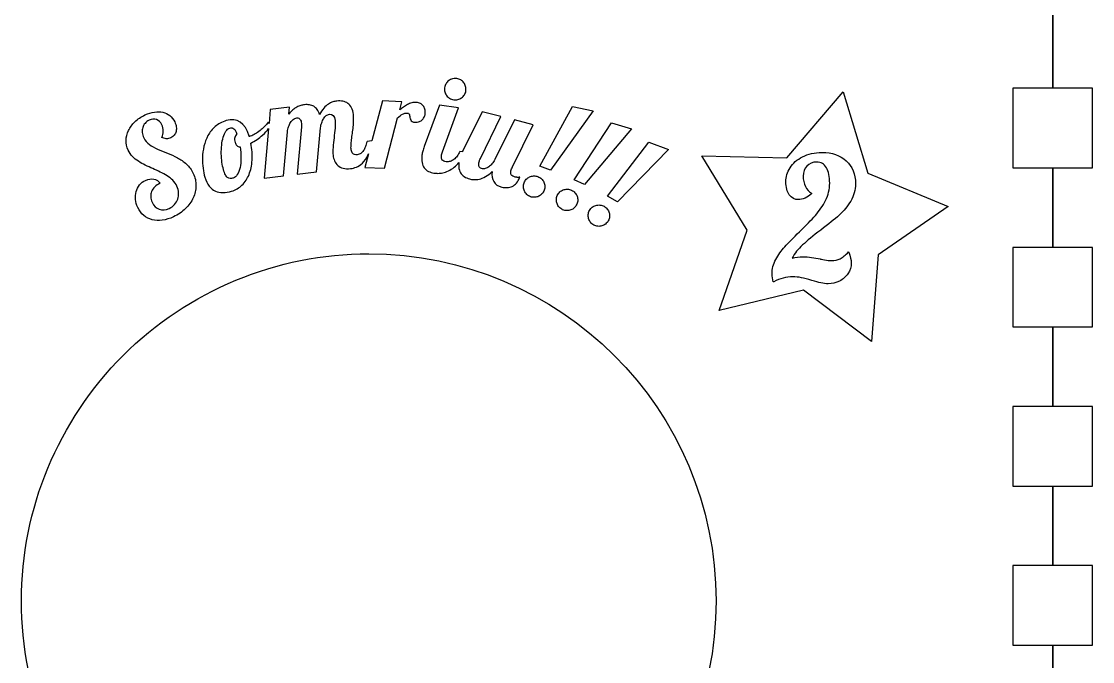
# Model space of a CAD drawing. Extents: x 0 to 1030, y 175 to 747.
# Drawn here: x 170.6 to 305.1, y 474.8 to 555.2 of the extents above; entities that cross this region are included whole.
import ezdxf

# ---------------------------------------------------------------- set-up
doc = ezdxf.new("R2010")
doc.units = 0
doc.layers.add('Layer_1', color=7, linetype='CONTINUOUS')

msp = doc.modelspace()

# ---------------------------------------------------------------- linework, layer by layer
at = {"layer": 'Layer_1', "color": 1}
for points in [[(300.126999, 556.809953), (300.126999, 546.809953), (295.126985, 546.809953), (295.126985, 536.809953), (300.126999, 536.809953), (300.126999, 526.809953), (295.126985, 526.809953), (295.126985, 516.809953), (300.126999, 516.809953), (300.126999, 506.809953), (295.126985, 506.809953), (295.126985, 496.809953), (300.126999, 496.809953), (300.126999, 486.809953), (295.126985, 486.809953), (295.126985, 476.809953), (300.126999, 476.809953), (300.126999, 466.809953)], [(300.126999, 466.809953), (300.126999, 476.809953), (305.126999, 476.809953), (305.126999, 486.809953), (300.126999, 486.809953), (300.126999, 496.809953), (305.126999, 496.809953), (305.126999, 506.809953), (300.126999, 506.809953), (300.126999, 516.809953), (305.126999, 516.809953), (305.126999, 526.809953), (300.126999, 526.809953), (300.126999, 536.809953), (305.126999, 536.809953), (305.126999, 546.809953), (300.126999, 546.809953), (300.126999, 556.809953)]]:
    msp.add_lwpolyline(points, dxfattribs=at)
at = {"layer": 'Layer_1', "color": 7}
for points in [[(225.128382, 548.036944)], [(235.688435, 537.022723), (239.817026, 544.526246), (242.384499, 543.962449), (237.038977, 536.526929)], [(189.848311, 542.577004)], [(240.012795, 535.290709), (244.692603, 542.463404), (247.210551, 541.708604), (241.322345, 534.695009)], [(197.041723, 541.824403)], [(244.195639, 533.238549), (249.401675, 540.038942), (251.855719, 539.096896), (245.456674, 532.546041)], [(236.256277, 533.986971)], [(240.351324, 532.220916)], [(244.302318, 530.151989)], [(271.912059, 522.236717)]]:
    msp.add_lwpolyline(points, close=True, dxfattribs=at)
at = {"layer": 'Layer_1', "color": 5}
msp.add_lwpolyline([(277.345413, 514.966856), (268.837312, 521.432986), (258.213245, 518.891863), (261.733752, 528.981693), (256.033985, 538.30053), (266.717878, 538.070258), (273.819295, 546.37074), (276.901799, 536.138594), (286.990483, 531.949738), (278.21168, 525.856195)], close=True, dxfattribs=at)
at = {"layer": 'Layer_1', "color": 7}
for points in [[(215.93721, 545.225746), (214.61016, 540.172826), (213.996761, 540.100478)], [(218.108656, 544.070263), (218.373755, 545.108959), (215.93721, 545.225746), (215.93721, 545.225746)], [(204.199944, 543.530759), (204.277974, 544.422696), (201.855383, 544.136408), (201.692601, 542.359255), (201.582016, 542.519968)], [(223.094914, 544.692962), (221.188054, 539.477776)], [(223.491789, 538.823035), (225.509237, 544.347763), (223.094914, 544.692962), (223.094914, 544.692962)], [(228.231551, 537.963139), (230.820541, 543.244472), (228.455827, 543.842369), (226.009982, 538.857143)], [(214.186414, 538.560002), (213.738895, 536.855197), (216.17544, 536.737894), (217.838386, 543.098228)], [(232.287634, 536.937363), (234.876625, 542.218695), (232.511911, 542.81659), (230.066582, 537.831882)], [(201.636792, 541.749473), (201.066801, 535.517813), (203.488876, 535.8041), (203.993238, 541.333479)], [(205.767806, 541.959279), (205.221584, 536.008739), (207.644178, 536.294508), (208.148022, 541.824403)], [(199.19508, 540.755219), (199.190428, 540.770721)], [(225.982076, 538.792547), (225.665299, 538.838024)], [(269.811619, 533.626737), (269.811619, 533.54012)], [(274.467235, 526.242712), (274.532197, 526.199405)], [(265.091039, 522.474913), (265.004425, 522.474913)]]:
    msp.add_lwpolyline(points, dxfattribs=at)
at = {"layer": 'Layer_1', "color": 1}
msp.add_lwpolyline([(257.830311, 482.375712)], close=True, dxfattribs=at)
at = {"layer": 'Layer_1', "color": 7}
for points in [[(224.267968, 547.757374), (224.130763, 547.654488), (224.014524, 547.526462), (223.920186, 547.372903)], [(224.727372, 547.992502), (224.558988, 547.944186), (224.405956, 547.865721), (224.267968, 547.757374)], [(225.128382, 548.036944), (224.991426, 548.04295), (224.857753, 548.028157), (224.727372, 547.992502)], [(225.266357, 548.024024), (225.219976, 548.030655), (225.174034, 548.034943), (225.128382, 548.036944)], [(225.766586, 547.843673), (225.618481, 547.93723), (225.451886, 547.997505), (225.266357, 548.024024)], [(226.150542, 547.48814), (226.048434, 547.630803), (225.920145, 547.749336), (225.766586, 547.843673)], [(223.74862, 546.871123), (223.722098, 546.685595), (223.729795, 546.506234), (223.771874, 546.333173)], [(223.920186, 547.372903), (223.832088, 547.224019), (223.775142, 547.056652), (223.74862, 546.871123)], [(223.771874, 546.333173), (223.820192, 546.164789), (223.895847, 546.012011), (223.998736, 545.874803)], [(226.384119, 547.02047), (226.336581, 547.194309), (226.258883, 547.350154), (226.150542, 547.48814)], [(226.235291, 545.981256), (226.329628, 546.134817), (226.390157, 546.304224), (226.416676, 546.489753)], [(226.416676, 546.489753), (226.443195, 546.675279), (226.432434, 546.852084), (226.384119, 547.02047)], [(209.703483, 545.080019), (209.521244, 545.025192), (209.334731, 544.936855), (209.143826, 544.814403)], [(210.206811, 545.189572), (210.053538, 545.171469), (209.885726, 545.134843), (209.703483, 545.080019)], [(210.958188, 545.169937), (210.725344, 545.214594), (210.475043, 545.22125), (210.206811, 545.189572)], [(211.589156, 544.903285), (211.406831, 545.037167), (211.196503, 545.125926), (210.958188, 545.169937)], [(212.053211, 544.358616), (211.931706, 544.588486), (211.776957, 544.770051), (211.589156, 544.903285)], [(219.616574, 544.958061), (219.431972, 544.906224), (219.251992, 544.835028), (219.076554, 544.744122)], [(220.198967, 545.021109), (219.995251, 545.030891), (219.801171, 545.009899), (219.616574, 544.958061)], [(220.697643, 544.889849), (220.55793, 544.968298), (220.391669, 545.011851), (220.198967, 545.021109)], [(221.055762, 544.591161), (220.962211, 544.711544), (220.842865, 544.811133), (220.697643, 544.889849)], [(223.998736, 545.874803), (224.102402, 545.743051), (224.228384, 545.630394), (224.376489, 545.536838)], [(224.376489, 545.536838), (224.530829, 545.447959), (224.700493, 545.390242), (224.886019, 545.363723)], [(224.886019, 545.363723), (225.071547, 545.337194), (225.248098, 545.345668), (225.415701, 545.388528)], [(225.415701, 545.388528), (225.589543, 545.436066), (225.74488, 545.508138), (225.881307, 545.605568)], [(225.881307, 545.605568), (226.023973, 545.707674), (226.141734, 545.833152), (226.235291, 545.981256)], [(186.113983, 543.439407), (186.527777, 543.634571), (186.926377, 543.758575), (187.309783, 543.81142)], [(187.309783, 543.81142), (187.690836, 543.869253), (188.043196, 543.858702), (188.366866, 543.779766)], [(188.366866, 543.779766), (188.693169, 543.70817), (188.983443, 543.570825), (189.237687, 543.367731)], [(204.684668, 544.079563), (204.518245, 543.937796), (204.356667, 543.754636), (204.199944, 543.530759)], [(205.184379, 544.429929), (205.016964, 544.343553), (204.850445, 544.226803), (204.684668, 544.079563)], [(205.677372, 544.629401), (205.515735, 544.58811), (205.351146, 544.521782), (205.184379, 544.429929)], [(206.140392, 544.726035), (205.992591, 544.708581), (205.838363, 544.676166), (205.677372, 544.629401)], [(206.765677, 544.716732), (206.56762, 544.748842), (206.359356, 544.751895), (206.140392, 544.726035)], [(207.304146, 544.530183), (207.142769, 544.627682), (206.963091, 544.690094), (206.765677, 544.716732)], [(207.735126, 544.123489), (207.609137, 544.297325), (207.465524, 544.432681), (207.304146, 544.530183)], [(208.035367, 543.48425), (207.960543, 543.741835), (207.86047, 543.955127), (207.735126, 544.123489)], [(208.571252, 544.30539), (208.379744, 544.094057), (208.20106, 543.820194), (208.035367, 543.48425)], [(209.143826, 544.814403), (208.952921, 544.691949), (208.762114, 544.522195), (208.571252, 544.30539)], [(208.866326, 543.357644), (208.988005, 543.455273), (209.125427, 543.513177), (209.278703, 543.531277)], [(209.278703, 543.531277), (209.683788, 543.579117), (209.920338, 543.315925), (209.98822, 542.741144)], [(212.29454, 543.512672), (212.255101, 543.846592), (212.174716, 544.128744), (212.053211, 544.358616)], [(217.838386, 543.098228), (218.056863, 543.280881), (218.257127, 543.425666), (218.438866, 543.532828)], [(218.581495, 544.436647), (218.42125, 544.317418), (218.263659, 544.195262), (218.108656, 544.070263)], [(218.438866, 543.532828), (218.620871, 543.645501), (218.841036, 543.695642), (219.099809, 543.683206)], [(219.076554, 544.744122), (218.906885, 544.658455), (218.74174, 544.555876), (218.581495, 544.436647)], [(219.099809, 543.683206), (219.182393, 543.679238), (219.238916, 543.648898), (219.269309, 543.592253)], [(219.269309, 543.592253), (219.305199, 543.535347), (219.332377, 543.46506), (219.350441, 543.381415)], [(221.259367, 544.175681), (221.217219, 544.332224), (221.149314, 544.470778), (221.055762, 544.591161)], [(221.214925, 543.250673), (221.271607, 543.396948), (221.303378, 543.544366), (221.310527, 543.693022)], [(221.310527, 543.693022), (221.318459, 543.858196), (221.301515, 544.019137), (221.259367, 544.175681)], [(184.031047, 541.478841), (184.222578, 541.8739), (184.494814, 542.239983), (184.847755, 542.577091)], [(184.847755, 542.577091), (185.198346, 542.919184), (185.620422, 543.206622), (186.113983, 543.439407)], [(186.11577, 542.388954), (185.981534, 542.234225), (185.885017, 542.057671), (185.826219, 541.859294)], [(186.627681, 542.776659), (186.423277, 542.680254), (186.25264, 542.551019), (186.11577, 542.388954)], [(187.565403, 542.862404), (187.279268, 542.965133), (186.966694, 542.936551), (186.627681, 542.776659)], [(188.223867, 542.222223), (188.068676, 542.551265), (187.849189, 542.764659), (187.565403, 542.862404)], [(188.404573, 541.39328), (188.408731, 541.681679), (188.348496, 541.957993), (188.223867, 542.222223)], [(189.237687, 543.367731), (189.491931, 543.164636), (189.695473, 542.901061), (189.848311, 542.577004)], [(189.848314, 542.577004), (189.949423, 542.36263), (190.012389, 542.151596), (190.037213, 541.943901)], [(196.328071, 542.731325), (195.773956, 542.564178), (195.310737, 542.315154), (194.938492, 541.984084)], [(199.190428, 540.770721), (198.669885, 542.496394), (197.715998, 543.149992), (196.328071, 542.731325)], [(201.582016, 542.519968), (201.444477, 542.34606), (201.288304, 542.166554), (201.113825, 541.981499)], [(204.151366, 541.968582), (204.216324, 542.170517), (204.295373, 542.34869), (204.388044, 542.503948)], [(204.388044, 542.503948), (204.486194, 542.659851), (204.598853, 542.787047), (204.726009, 542.885321)], [(204.726009, 542.885321), (204.858637, 542.984241), (205.006719, 543.043693), (205.170943, 543.063086)], [(205.170943, 543.063086), (205.269477, 543.074726), (205.351535, 543.062044), (205.416924, 543.025365)], [(205.416924, 543.025365), (205.487139, 542.994803), (205.545897, 542.946276), (205.592623, 542.879638)], [(205.592623, 542.879638), (205.644174, 542.819119), (205.683163, 542.746177), (205.709929, 542.660528)], [(205.709929, 542.660528), (205.736686, 542.574883), (205.755643, 542.482593), (205.767288, 542.38406)], [(205.767288, 542.38406), (205.784742, 542.236258), (205.785134, 542.094537), (205.767806, 541.959279)], [(208.148022, 541.824403), (208.188498, 542.045652), (208.241581, 542.254258), (208.307184, 542.450722)], [(208.307184, 542.450722), (208.372145, 542.65266), (208.451578, 542.828555), (208.544897, 542.978338)], [(208.544897, 542.978338), (208.637572, 543.133595), (208.744644, 543.260016), (208.866326, 543.357644)], [(209.98822, 542.741144), (210.019899, 542.472912), (210.016552, 542.147432), (209.978401, 541.765493)], [(212.261467, 541.960314), (212.289349, 542.241132), (212.307269, 542.512409), (212.315209, 542.774217)], [(212.315209, 542.774217), (212.327981, 543.042145), (212.321046, 543.288234), (212.29454, 543.512672)], [(219.350441, 543.381415), (219.368493, 543.297769), (219.383122, 543.205879), (219.39488, 543.105978)], [(219.39488, 543.105978), (219.412409, 543.011323), (219.441619, 542.921963), (219.481698, 542.837262)], [(219.481698, 542.837262), (219.521779, 542.752558), (219.581588, 542.680798), (219.661532, 542.621772)], [(219.661532, 542.621772), (219.74698, 542.562492), (219.869281, 542.528678), (220.028951, 542.521003)], [(220.028951, 542.521003), (220.232665, 542.511216), (220.413436, 542.538479), (220.571038, 542.602651)], [(220.571038, 542.602651), (220.728901, 542.672329), (220.860153, 542.762573), (220.964812, 542.873436)], [(220.964812, 542.873436), (221.074974, 542.984032), (221.158495, 543.109902), (221.214925, 543.250673)], [(183.732857, 540.250338), (183.745105, 540.676634), (183.844502, 541.086135), (184.031047, 541.478841)], [(185.826219, 541.859294), (185.770055, 541.668254), (185.75175, 541.461551), (185.771304, 541.239184)], [(185.771304, 541.239184), (185.795844, 541.019168), (185.86102, 540.796987), (185.966833, 540.572641)], [(188.209403, 540.624745), (188.333012, 540.853689), (188.398069, 541.109867), (188.404573, 541.39328)], [(189.791658, 540.913918), (189.679997, 540.775932), (189.539414, 540.666966), (189.369908, 540.58702)], [(190.020534, 541.378393), (189.97961, 541.206729), (189.903318, 541.051904), (189.791658, 540.913918)], [(190.037213, 541.943901), (190.06467, 541.743544), (190.05911, 541.555041), (190.020534, 541.378393)], [(194.024336, 540.86219), (193.794251, 540.441579), (193.625426, 539.990454), (193.517391, 539.508782)], [(194.938492, 541.984084), (194.564654, 541.658292), (194.259701, 541.284393), (194.024336, 540.86219)], [(195.930164, 540.642564), (196.018939, 540.939945), (196.130689, 541.189466), (196.265544, 541.391356)], [(196.265544, 541.391356), (196.398807, 541.59852), (196.563277, 541.731396), (196.758537, 541.790298)], [(196.758537, 541.790298), (196.869361, 541.823728), (196.963568, 541.835372), (197.041723, 541.824403)], [(197.041723, 541.824403), (197.125157, 541.815026), (197.202894, 541.777614), (197.274268, 541.712783)], [(197.274268, 541.712783), (197.344047, 541.653225), (197.410219, 541.566786), (197.473222, 541.453367)], [(197.66029, 541.034788), (197.527943, 540.92002), (197.436307, 540.774539), (197.385888, 540.598122)], [(197.473222, 541.453367), (197.534629, 541.345226), (197.597203, 541.205756), (197.66029, 541.034788)], [(199.959892, 541.054941), (199.759441, 540.9369), (199.56438, 540.849217), (199.374399, 540.791908)], [(199.390416, 539.907208), (199.956503, 540.187359), (200.455669, 540.519067), (200.886966, 540.902496)], [(200.557787, 541.477137), (200.363205, 541.320564), (200.164026, 541.179851), (199.959892, 541.054941)], [(201.113825, 541.981499), (200.937755, 541.801725), (200.752372, 541.633712), (200.557787, 541.477137)], [(200.886966, 540.902496), (201.191763, 541.173464), (201.439344, 541.456256), (201.636792, 541.749473)], [(203.993238, 541.333479), (204.033711, 541.554726), (204.086408, 541.766644), (204.151366, 541.968582)], [(209.978401, 541.765493), (209.945725, 541.384202), (209.906445, 540.988568), (209.86058, 540.577969)], [(212.061995, 540.33819), (212.093118, 540.591637), (212.128448, 540.856853), (212.167932, 541.133491)], [(212.167932, 541.133491), (212.207415, 541.410126), (212.238403, 541.685615), (212.261467, 541.960314)], [(184.004126, 539.016167), (183.813665, 539.419991), (183.723242, 539.831381), (183.732857, 540.250338)], [(185.966833, 540.572641), (186.126725, 540.233628), (186.359472, 539.953355), (186.665075, 539.731822)], [(186.665075, 539.731822), (186.970677, 539.510289), (187.316304, 539.313728), (187.701956, 539.142139)], [(188.782525, 540.45625), (188.588001, 540.468103), (188.39696, 540.524268), (188.209403, 540.624745)], [(189.369908, 540.58702), (189.175476, 540.495317), (188.979681, 540.451727), (188.782525, 540.45625)], [(193.517391, 539.508782), (193.413042, 539.033982), (193.351209, 538.560749), (193.332389, 538.088713)], [(195.70072, 538.569821), (195.69383, 538.936221), (195.708226, 539.297558), (195.744646, 539.653994)], [(195.744646, 539.653994), (195.784749, 540.017296), (195.846664, 540.346773), (195.930164, 540.642564)], [(197.385888, 540.598122), (197.339155, 540.428572), (197.349995, 540.230251), (197.418445, 540.003326)], [(197.418445, 540.003326), (197.467792, 539.839729), (197.54078, 539.70319), (197.637036, 539.59405)], [(197.637036, 539.59405), (197.736977, 539.491767), (197.877624, 539.445274), (198.059231, 539.454006)], [(199.27156, 540.760902), (199.250452, 540.754544), (199.224652, 540.752623), (199.19508, 540.755219)], [(199.374399, 540.791908), (199.332179, 540.779174), (199.297947, 540.768861), (199.27156, 540.760902)], [(199.566634, 537.7492), (199.612082, 538.419263), (199.553138, 539.138734), (199.390416, 539.907208)], [(209.86058, 540.577969), (209.814714, 540.16737), (209.773413, 539.765243), (209.736556, 539.372358)], [(212.003083, 539.074183), (211.984327, 539.232933), (211.98158, 539.418716), (211.995333, 539.631255)], [(211.995333, 539.631255), (212.013912, 539.849918), (212.036346, 540.085389), (212.061995, 540.33819)], [(213.996761, 540.100478), (213.935036, 539.871169), (213.868369, 539.657833), (213.797289, 539.460723)], [(184.540819, 538.227139), (184.324106, 538.454029), (184.145208, 538.717038), (184.004126, 539.016167)], [(185.285066, 537.618279), (185.010598, 537.799646), (184.762515, 538.002599), (184.540819, 538.227139)], [(187.701956, 539.142139), (188.087609, 538.970548), (188.495555, 538.803379), (188.925795, 538.640631)], [(188.925795, 538.640631), (189.353683, 538.482867), (189.77221, 538.293263), (190.181375, 538.071818)], [(195.782367, 537.497536), (195.734851, 537.845924), (195.707607, 538.203423), (195.70072, 538.569821)], [(198.059231, 539.454006), (198.139181, 538.959947), (198.175524, 538.486914), (198.167753, 538.035487)], [(209.736556, 539.372358), (209.704444, 538.985593), (209.705005, 538.650355), (209.738623, 538.3657)], [(209.738623, 538.3657), (209.767068, 538.12484), (209.827681, 537.893324), (209.920524, 537.671169)], [(212.202555, 538.581706), (212.093978, 538.702094), (212.02765, 538.866168), (212.003083, 539.074183)], [(212.759627, 538.447348), (212.502344, 538.416963), (212.316604, 538.461964), (212.202555, 538.581706)], [(213.223164, 538.610646), (213.094717, 538.523321), (212.940272, 538.468684), (212.759627, 538.447348)], [(213.556994, 538.957912), (213.463027, 538.813606), (213.351614, 538.697972), (213.223164, 538.610646)], [(213.424187, 537.401934), (213.677504, 537.653871), (213.913959, 538.000978), (214.133704, 538.443215)], [(213.797289, 539.460723), (213.731037, 539.269734), (213.650958, 539.102221), (213.556994, 538.957912)], [(214.133704, 538.443215), (214.152053, 538.479299), (214.168536, 538.522096), (214.186414, 538.560002)], [(220.900732, 538.399805), (220.850038, 538.045123), (220.85315, 537.73545), (220.910035, 537.471181)], [(221.004602, 538.894351), (220.957036, 538.717398), (220.922574, 538.552594), (220.900732, 538.399805)], [(221.188054, 539.477776), (221.113978, 539.271208), (221.05295, 539.076758), (221.004602, 538.894351)], [(223.442695, 537.777622), (223.346824, 537.885984), (223.315621, 538.057164), (223.349163, 538.291802)], [(223.349163, 538.291802), (223.361648, 538.379112), (223.376706, 538.466242), (223.394637, 538.552769)], [(223.394637, 538.552769), (223.418812, 538.643971), (223.451244, 538.734172), (223.491789, 538.823035)], [(225.326301, 538.276816), (225.196886, 538.111565), (225.057403, 537.972545), (224.907723, 537.860304)], [(225.665299, 538.838024), (225.569398, 538.63457), (225.456497, 538.447523), (225.326301, 538.276816)], [(226.009982, 538.857143), (225.998996, 538.834402), (225.992686, 538.815005), (225.982076, 538.792547)], [(267.12652, 536.809879), (267.487419, 537.372884), (268.014333, 537.834837), (268.707262, 538.195739)], [(268.707262, 538.195739), (269.400192, 538.556639), (270.215828, 538.737088), (271.154169, 538.737088)], [(271.154169, 538.737088), (272.410102, 538.737088), (273.420623, 538.383406), (274.185733, 537.676041)], [(186.154192, 537.132307), (185.846893, 537.279907), (185.557185, 537.441898), (185.285066, 537.618279)], [(187.091044, 536.696562), (186.773774, 536.839458), (186.46149, 536.984707), (186.154192, 537.132307)], [(190.181375, 538.071818), (190.588191, 537.855359), (190.966737, 537.589001), (191.317014, 537.272743)], [(191.317014, 537.272743), (191.664941, 536.961473), (191.950594, 536.569027), (192.173972, 536.095406)], [(193.332389, 538.088713), (193.318845, 537.618274), (193.341872, 537.170064), (193.401117, 536.744611)], [(195.973055, 536.579247), (195.891868, 536.848386), (195.828291, 537.154425), (195.782367, 537.497536)], [(198.04683, 536.832977), (197.968694, 536.481232), (197.85532, 536.188087), (197.707314, 535.953444)], [(198.167753, 538.035487), (198.165266, 537.585656), (198.124965, 537.184725), (198.04683, 536.832977)], [(199.182679, 535.958095), (199.398351, 536.483751), (199.526462, 537.08073), (199.566634, 537.7492)], [(209.920524, 537.671169), (210.018195, 537.455134), (210.154675, 537.26579), (210.329284, 537.103244)], [(210.329284, 537.103244), (210.503247, 536.946176), (210.722386, 536.827453), (210.987125, 536.74771)], [(211.941588, 536.702236), (212.166027, 536.728742), (212.405927, 536.790517), (212.660924, 536.887238)], [(212.660924, 536.887238), (212.921399, 536.984604), (213.175692, 537.156118), (213.424187, 537.401934)], [(220.910035, 537.471181), (220.966918, 537.206913), (221.062512, 536.981575), (221.197354, 536.795253)], [(221.197354, 536.795253), (221.337657, 536.608153), (221.511425, 536.461015), (221.718771, 536.35342)], [(223.939308, 537.572982), (223.70467, 537.606523), (223.53935, 537.674715), (223.442695, 537.777622)], [(224.4292, 537.611225), (224.266272, 537.562129), (224.103006, 537.549582), (223.939308, 537.572982)], [(224.216292, 536.413882), (224.460296, 536.523777), (224.70275, 536.678394), (224.942862, 536.877935)], [(224.907723, 537.860304), (224.758042, 537.748065), (224.598364, 537.664999), (224.4292, 537.611225)], [(224.942862, 536.877935), (225.145816, 537.042202), (225.345693, 537.245341), (225.54386, 537.48255)], [(225.54386, 537.48255), (225.511279, 537.268653), (225.502524, 537.070411), (225.521638, 536.891371)], [(225.521638, 536.891371), (225.550337, 536.62258), (225.622169, 536.388591), (225.736612, 536.18909)], [(228.054817, 537.027279), (228.034968, 537.10621), (228.028044, 537.190421), (228.033632, 537.279977)], [(228.033632, 537.279977), (228.039214, 537.369536), (228.053753, 537.462323), (228.078071, 537.558515)], [(228.158687, 536.830392), (228.110713, 536.888008), (228.076013, 536.953696), (228.054817, 537.027279)], [(228.078071, 537.558515), (228.113203, 537.697458), (228.16436, 537.832303), (228.231551, 537.963139)], [(228.38503, 536.713605), (228.288838, 536.737925), (228.213358, 536.776772), (228.158687, 536.830392)], [(229.289884, 536.919276), (229.150581, 536.818041), (229.004703, 536.747408), (228.852184, 536.706369)], [(229.693995, 537.303232), (229.56925, 537.147146), (229.434537, 537.019159), (229.289884, 536.919276)], [(230.066582, 537.831882), (229.94976, 537.639678), (229.825435, 537.46331), (229.693995, 537.303232)], [(232.163095, 536.679498), (232.19675, 536.767643), (232.237946, 536.853271), (232.287634, 536.937363)], [(266.606822, 535.055903), (266.606822, 535.662216), (266.780054, 536.246874), (267.12652, 536.809879)], [(269.248614, 537.004765), (268.931021, 536.672736), (268.772224, 536.26131), (268.772224, 535.770487)], [(270.482893, 537.524462), (269.977632, 537.524462), (269.566206, 537.35123), (269.248614, 537.004765)], [(271.695519, 536.809879), (271.435671, 537.286268), (271.031462, 537.524462), (270.482893, 537.524462)], [(272.106945, 534.861018), (272.106945, 535.68387), (271.969803, 536.33349), (271.695519, 536.809879)], [(274.185733, 537.676041), (274.965277, 536.983113), (275.355049, 536.023118), (275.355049, 534.796056)], [(186.18444, 535.226814), (186.543395, 535.396112), (186.88734, 535.448631), (187.216278, 535.38437)], [(188.020844, 536.275774), (187.715896, 536.418389), (187.405963, 536.558651), (187.091044, 536.696562)], [(188.882914, 535.80476), (188.613148, 535.976155), (188.325791, 536.13316), (188.020844, 536.275774)], [(189.60205, 535.229764), (189.390041, 535.446683), (189.150329, 535.638349), (188.882914, 535.80476)], [(192.173972, 536.095406), (192.41146, 535.591873), (192.526618, 535.076353), (192.519446, 534.548847)], [(193.401117, 536.744611), (193.453497, 536.322842), (193.527297, 535.953822), (193.622809, 535.637185)], [(193.622809, 535.637185), (193.762895, 535.172785), (193.94822, 534.796482), (194.17885, 534.509089)], [(196.210765, 535.933806), (196.13344, 536.094721), (196.05424, 536.310105), (195.973055, 536.579247)], [(196.474832, 535.573105), (196.38126, 535.654271), (196.293371, 535.774485), (196.210765, 535.933806)], [(196.795743, 535.454249), (196.679054, 535.459353), (196.572091, 535.498808), (196.474832, 535.573105)], [(197.20037, 535.515744), (197.047327, 535.469584), (196.912432, 535.449151), (196.795743, 535.454249)], [(197.707314, 535.953444), (197.564588, 535.720394), (197.39563, 535.574645), (197.20037, 535.515744)], [(198.296944, 534.628977), (198.671784, 534.989617), (198.967004, 535.43244), (199.182679, 535.958095)], [(210.987125, 536.74771), (211.251216, 536.673441), (211.569349, 536.658273), (211.941588, 536.702236)], [(221.718771, 536.35342), (221.926117, 536.245827), (222.155574, 536.174326), (222.406584, 536.138446)], [(222.406584, 536.138446), (222.553915, 536.117396), (222.722034, 536.107204), (222.911462, 536.107958)], [(222.911462, 536.107958), (223.106347, 536.107942), (223.312788, 536.130966), (223.531064, 536.177721)], [(223.531064, 536.177721), (223.749337, 536.224475), (223.977744, 536.30321), (224.216292, 536.413882)], [(225.736612, 536.18909), (225.856399, 535.988234), (226.013572, 535.823404), (226.208419, 535.694546)], [(226.208419, 535.694546), (226.403264, 535.565684), (226.623535, 535.469891), (226.869359, 535.407741)], [(228.108562, 535.384486), (228.350695, 535.442666), (228.604137, 535.546552), (228.869239, 535.695578)], [(228.852184, 536.706369), (228.701022, 536.670674), (228.545352, 536.673071), (228.38503, 536.713605)], [(228.869239, 535.695578), (229.139685, 535.843255), (229.419239, 536.059304), (229.707431, 536.344636)], [(229.707431, 536.344636), (229.640563, 535.832781), (229.708947, 535.406576), (229.912586, 535.065126)], [(232.120719, 535.905385), (232.036809, 536.023254), (232.023866, 536.197009), (232.081963, 536.426799)], [(232.081963, 536.426799), (232.10358, 536.512305), (232.130789, 536.596696), (232.163095, 536.679498)], [(232.601311, 535.647519), (232.371518, 535.705617), (232.211326, 535.791506), (232.120719, 535.905385)], [(232.795613, 535.606694), (232.746165, 535.61351), (232.681472, 535.627252), (232.601311, 535.647519)], [(232.785795, 534.893044), (232.946719, 535.079782), (233.075815, 535.320071), (233.172851, 535.61393)], [(232.93824, 535.596359), (232.898129, 535.595137), (232.850403, 535.598529), (232.795613, 535.606694)], [(233.05813, 535.599976), (233.023361, 535.597391), (232.983692, 535.59624), (232.93824, 535.596359)], [(233.172851, 535.61393), (233.132743, 535.612687), (233.094246, 535.607898), (233.05813, 535.599976)], [(234.006364, 535.367815), (234.12872, 535.49318), (234.267712, 535.591887), (234.423341, 535.663937)], [(234.423341, 535.663937), (234.584145, 535.734084), (234.750975, 535.772661), (234.923831, 535.779668)], [(234.923831, 535.779668), (235.10376, 535.78994), (235.281692, 535.762788), (235.457625, 535.69821)], [(235.457625, 535.69821), (235.633559, 535.633624), (235.784208, 535.540153), (235.909573, 535.417797)], [(268.772224, 535.770487), (268.772224, 535.279661), (268.866058, 534.839363), (269.053726, 534.449592)], [(185.012863, 533.814928), (185.098851, 534.12364), (185.242075, 534.40145), (185.442535, 534.648358)], [(185.442535, 534.648358), (185.642995, 534.895265), (185.890297, 535.088083), (186.18444, 535.226814)], [(187.349145, 534.404882), (187.170039, 534.22899), (187.037449, 534.038471), (186.951373, 533.833324)], [(187.216278, 535.38437), (187.545215, 535.32011), (187.813664, 535.145046), (188.021626, 534.859178)], [(188.021626, 534.859178), (187.752411, 534.732204), (187.52825, 534.580773), (187.349145, 534.404882)], [(190.12153, 534.49661), (189.989853, 534.775795), (189.816693, 535.02018), (189.60205, 535.229764)], [(190.339202, 533.666818), (190.323417, 533.945812), (190.250859, 534.222409), (190.12153, 534.49661)], [(192.519446, 534.548847), (192.509926, 534.026324), (192.392276, 533.519845), (192.166496, 533.029409)], [(194.17885, 534.509089), (194.40261, 534.225379), (194.659304, 534.014966), (194.948311, 533.877602)], [(196.990563, 533.863132), (197.486628, 534.01277), (197.922103, 534.268336), (198.296944, 534.628977)], [(226.869359, 535.407741), (227.040367, 535.36451), (227.229582, 535.336613), (227.436769, 535.324024)], [(227.436769, 535.324024), (227.647946, 535.304746), (227.87177, 535.324955), (228.108562, 535.384486)], [(229.912586, 535.065126), (230.122919, 534.727669), (230.460517, 534.500027), (230.925443, 534.38248)], [(230.925443, 534.38248), (231.149892, 534.325732), (231.374676, 534.302827), (231.599305, 534.314268)], [(231.599305, 534.314268), (231.829278, 534.324351), (232.044466, 534.377921), (232.245259, 534.474981)], [(232.245259, 534.474981), (232.446051, 534.572044), (232.626222, 534.711651), (232.785795, 534.893044)], [(233.644493, 534.382073), (233.634201, 534.562003), (233.661354, 534.739934), (233.725951, 534.915868)], [(233.767985, 533.878736), (233.695937, 534.034364), (233.654773, 534.202144), (233.644493, 534.382073)], [(233.725951, 534.915868), (233.790536, 535.091799), (233.884007, 535.242449), (234.006364, 535.367815)], [(235.909573, 535.417797), (236.042012, 535.298716), (236.144256, 535.161361), (236.216306, 535.00573)], [(236.216306, 535.00573), (236.288353, 534.8501), (236.32788, 534.685857), (236.334887, 534.513002)], [(236.334887, 534.513002), (236.34706, 534.338248), (236.320857, 534.162904), (236.256277, 533.986971)], [(238.649344, 534.030648), (238.814956, 534.088537), (238.984209, 534.114491), (239.157104, 534.10851)], [(239.157104, 534.10851), (239.337297, 534.105274), (239.512691, 534.064851), (239.683284, 533.987242)], [(267.039903, 533.410196), (266.751182, 533.814406), (266.606822, 534.362975), (266.606822, 535.055903)], [(269.053726, 534.449592), (269.255831, 534.074253), (269.508462, 533.799968), (269.811619, 533.626737)], [(271.58725, 532.695613), (271.933713, 533.388543), (272.106945, 534.110345), (272.106945, 534.861018)], [(275.355049, 534.796056), (275.355049, 534.01651), (275.152945, 533.294708), (274.748737, 532.630651)], [(184.923929, 532.840529), (184.894879, 533.186401), (184.924524, 533.511201), (185.012863, 533.814928)], [(185.207342, 531.813201), (185.047451, 532.152212), (184.95298, 532.494654), (184.923929, 532.840529)], [(186.951373, 533.833324), (186.865295, 533.628175), (186.825731, 533.408397), (186.832681, 533.173991)], [(186.832681, 533.173991), (186.842258, 532.946921), (186.903482, 532.713734), (187.016354, 532.47443)], [(189.835707, 532.195217), (190.018011, 532.403088), (190.15145, 532.630575), (190.236025, 532.877678)], [(190.236025, 532.877678), (190.320599, 533.124778), (190.354992, 533.387825), (190.339202, 533.666818)], [(192.166496, 533.029409), (191.943357, 532.546309), (191.621169, 532.098768), (191.199934, 531.686788)], [(194.948311, 533.877602), (195.241004, 533.747065), (195.560067, 533.682218), (195.905359, 533.682782)], [(195.905359, 533.682782), (196.254334, 533.690174), (196.615876, 533.75011), (196.990563, 533.863132)], [(234.071867, 533.458905), (233.946502, 533.581262), (233.845208, 533.721205), (233.767985, 533.878736)], [(234.531579, 533.175645), (234.355645, 533.24023), (234.202408, 533.334651), (234.071867, 533.458905)], [(235.057609, 533.097035), (234.882854, 533.084861), (234.70751, 533.111065), (234.531579, 533.175645)], [(235.56095, 533.220529), (235.405319, 533.148482), (235.237539, 533.107317), (235.057609, 533.097035)], [(235.973016, 533.527262), (235.853934, 533.394821), (235.716578, 533.292577), (235.56095, 533.220529)], [(236.256277, 533.986971), (236.191691, 533.811037), (236.097271, 533.657801), (235.973016, 533.527262)], [(237.861922, 532.299633), (237.801753, 532.460229), (237.77329, 532.630624), (237.776533, 532.810819)], [(237.776533, 532.810819), (237.779769, 532.991012), (237.820192, 533.166406), (237.897801, 533.337)], [(237.897801, 533.337), (237.975403, 533.507591), (238.079912, 533.650805), (238.211327, 533.76664)], [(238.211327, 533.76664), (238.342741, 533.882473), (238.488747, 533.970476), (238.649344, 534.030648)], [(239.683284, 533.987242), (239.853876, 533.909642), (239.99709, 533.805134), (240.112925, 533.673719)], [(240.112925, 533.673719), (240.236058, 533.545039), (240.327711, 533.400401), (240.387883, 533.239805)], [(240.387883, 533.239805), (240.448054, 533.079209), (240.475149, 532.912464), (240.469168, 532.739569)], [(268.165912, 532.803885), (267.718395, 532.803885), (267.343058, 533.005989), (267.039903, 533.410196)], [(269.010419, 532.99877), (268.721698, 532.868847), (268.440196, 532.803885), (268.165912, 532.803885)], [(269.811619, 533.54012), (269.566206, 533.309144), (269.29914, 533.128694), (269.010419, 532.99877)], [(185.957644, 530.823243), (185.647903, 531.079391), (185.397803, 531.409377), (185.207342, 531.813201)], [(187.016354, 532.47443), (187.227978, 532.025739), (187.525723, 531.730413), (187.90959, 531.588454)], [(187.90959, 531.588454), (188.296089, 531.453832), (188.711192, 531.491157), (189.1549, 531.700428)], [(189.1549, 531.700428), (189.424115, 531.827402), (189.651051, 531.992331), (189.835707, 532.195217)], [(191.199934, 531.686788), (190.786037, 531.272176), (190.287438, 530.927315), (189.704138, 530.652205)], [(238.133457, 531.858193), (238.017623, 531.989609), (237.927112, 532.136756), (237.861922, 532.299633)], [(238.570624, 531.541246), (238.400032, 531.618846), (238.25431, 531.724495), (238.133457, 531.858193)], [(239.089278, 531.423402), (238.914102, 531.424343), (238.741218, 531.463624), (238.570624, 531.541246)], [(239.600463, 531.508791), (239.439866, 531.448619), (239.269471, 531.420156), (239.089278, 531.423402)], [(240.034377, 531.783748), (239.905697, 531.660615), (239.761059, 531.568962), (239.600463, 531.508791)], [(240.351324, 532.220916), (240.273724, 532.050324), (240.168075, 531.904602), (240.034377, 531.783748)], [(240.469168, 532.739569), (240.468227, 532.564392), (240.428946, 532.391508), (240.351324, 532.220916)], [(241.779192, 530.933879), (241.795975, 531.11332), (241.849474, 531.285176), (241.939691, 531.449448)], [(241.939691, 531.449448), (242.029903, 531.61372), (242.144887, 531.748667), (242.284643, 531.85429)], [(242.284643, 531.85429), (242.424397, 531.959912), (242.576608, 532.036684), (242.741275, 532.084606)], [(242.741275, 532.084606), (242.910774, 532.129874), (243.0815, 532.143026), (243.253455, 532.12406)], [(243.253455, 532.12406), (243.432893, 532.107277), (243.604749, 532.053777), (243.769023, 531.963558)], [(243.769023, 531.963558), (243.933295, 531.873346), (244.068243, 531.758363), (244.173865, 531.618606)], [(244.173865, 531.618606), (244.286972, 531.481031), (244.367486, 531.329909), (244.415408, 531.165242)], [(270.309662, 530.811714), (270.814922, 531.389155), (271.240785, 532.017121), (271.58725, 532.695613)], [(274.748737, 532.630651), (274.358964, 531.966594), (273.875357, 531.374717), (273.297916, 530.855021)], [(187.010329, 530.277578), (186.618277, 530.385204), (186.267382, 530.567092), (185.957644, 530.823243)], [(188.281313, 530.218825), (187.828676, 530.157705), (187.405014, 530.177289), (187.010329, 530.277578)], [(189.704138, 530.652205), (189.215561, 530.421772), (188.741286, 530.277312), (188.281313, 530.218825)], [(241.825891, 530.417721), (241.77797, 530.582388), (241.762403, 530.754441), (241.779192, 530.933879)], [(242.063454, 529.957109), (241.957832, 530.096863), (241.878644, 530.250401), (241.825891, 530.417721)], [(244.302318, 530.151989), (244.212107, 529.987717), (244.095797, 529.850354), (243.953388, 529.7399)], [(244.458839, 530.66031), (244.444709, 530.485703), (244.392535, 530.316263), (244.302318, 530.151989)], [(244.415408, 531.165242), (244.463329, 531.000575), (244.477806, 530.832264), (244.458839, 530.66031)], [(268.317491, 528.776235), (269.140343, 529.570216), (269.8044, 530.248709), (270.309662, 530.811714)], [(273.297916, 530.855021), (272.720476, 530.335324), (271.94815, 529.707357), (270.980935, 528.971121)], [(242.475544, 529.608178), (242.311272, 529.69839), (242.173908, 529.8147), (242.063454, 529.957109)], [(242.983865, 529.451658), (242.809256, 529.465788), (242.639816, 529.517961), (242.475544, 529.608178)], [(243.500023, 529.498357), (243.335356, 529.450436), (243.163303, 529.434869), (242.983865, 529.451658)], [(243.953388, 529.7399), (243.81581, 529.626793), (243.664689, 529.546278), (243.500023, 529.498357)], [(266.476898, 526.892333), (266.924414, 527.383159), (267.537945, 528.011126), (268.317491, 528.776235)], [(270.980935, 528.971121), (270.028158, 528.249319), (269.270266, 527.62857), (268.707262, 527.108874)], [(265.329234, 525.268281), (265.646826, 525.860159), (266.029381, 526.40151), (266.476898, 526.892333)], [(268.707262, 527.108874), (268.144257, 526.589177), (267.711177, 526.040608), (267.408022, 525.463167)], [(273.427842, 525.376553), (273.759871, 525.549784), (274.106335, 525.838504), (274.467235, 526.242712)], [(274.532197, 526.199405), (274.719865, 525.665271), (274.813699, 525.217755), (274.813699, 524.856855)], [(264.874498, 523.49265), (264.874498, 524.098963), (265.026077, 524.69084), (265.329234, 525.268281)], [(267.408022, 525.463167), (267.826666, 525.578656), (268.274183, 525.6364), (268.750572, 525.6364)], [(268.750572, 525.6364), (269.097035, 525.6364), (269.457935, 525.607528), (269.833271, 525.549783)], [(269.833271, 525.549783), (270.208608, 525.492039), (270.56229, 525.427077), (270.894319, 525.354898)], [(270.894319, 525.354898), (270.952063, 525.340467), (271.139731, 525.297159), (271.457323, 525.224974)], [(271.457323, 525.224974), (271.789352, 525.16723), (272.085291, 525.138357), (272.34514, 525.138357)], [(272.34514, 525.138357), (272.734913, 525.138357), (273.095814, 525.217756), (273.427842, 525.376553)], [(274.813699, 524.856855), (274.813699, 524.351595), (274.676557, 523.89686), (274.402273, 523.49265)], [(265.004425, 522.474913), (264.917807, 522.821376), (264.874498, 523.160622), (264.874498, 523.49265)], [(274.402273, 523.49265), (274.142424, 523.102877), (273.788741, 522.792503), (273.341226, 522.561527)], [(267.472984, 523.102879), (266.664566, 523.102879), (265.870585, 522.893557), (265.091039, 522.474913)], [(268.555683, 522.994608), (268.20922, 523.066789), (267.84832, 523.102879), (267.472984, 523.102879)], [(269.876581, 522.648143), (269.342448, 522.80694), (268.902148, 522.922428), (268.555683, 522.994608)], [(271.00259, 522.344986), (270.699433, 522.417167), (270.324097, 522.51822), (269.876581, 522.648143)], [(271.912059, 522.236717), (271.623338, 522.236717), (271.320182, 522.272807), (271.00259, 522.344986)], [(273.341226, 522.561527), (272.893708, 522.344987), (272.417319, 522.236717), (271.912059, 522.236717)]]:
    msp.add_open_spline(points, degree=3, dxfattribs=at)
at = {"layer": 'Layer_1', "color": 1}
for points in [[(183.36876, 513.218698), (191.548828, 521.398766), (202.643381, 525.99428), (214.211745, 525.99428)], [(214.211745, 525.99428), (238.301614, 525.994279), (257.830311, 506.465581), (257.830311, 482.375712)], [(170.593177, 482.375712), (170.593177, 493.944076), (175.188691, 505.038629), (183.36876, 513.218698)], [(183.36876, 451.532727), (175.188691, 459.712795), (170.593177, 470.807348), (170.593177, 482.375712)], [(257.830311, 482.375712), (257.830311, 458.285843), (238.301614, 438.757145), (214.211745, 438.757144)]]:
    msp.add_open_spline(points, degree=3, dxfattribs=at)

doc.saveas('drawing.dxf')
